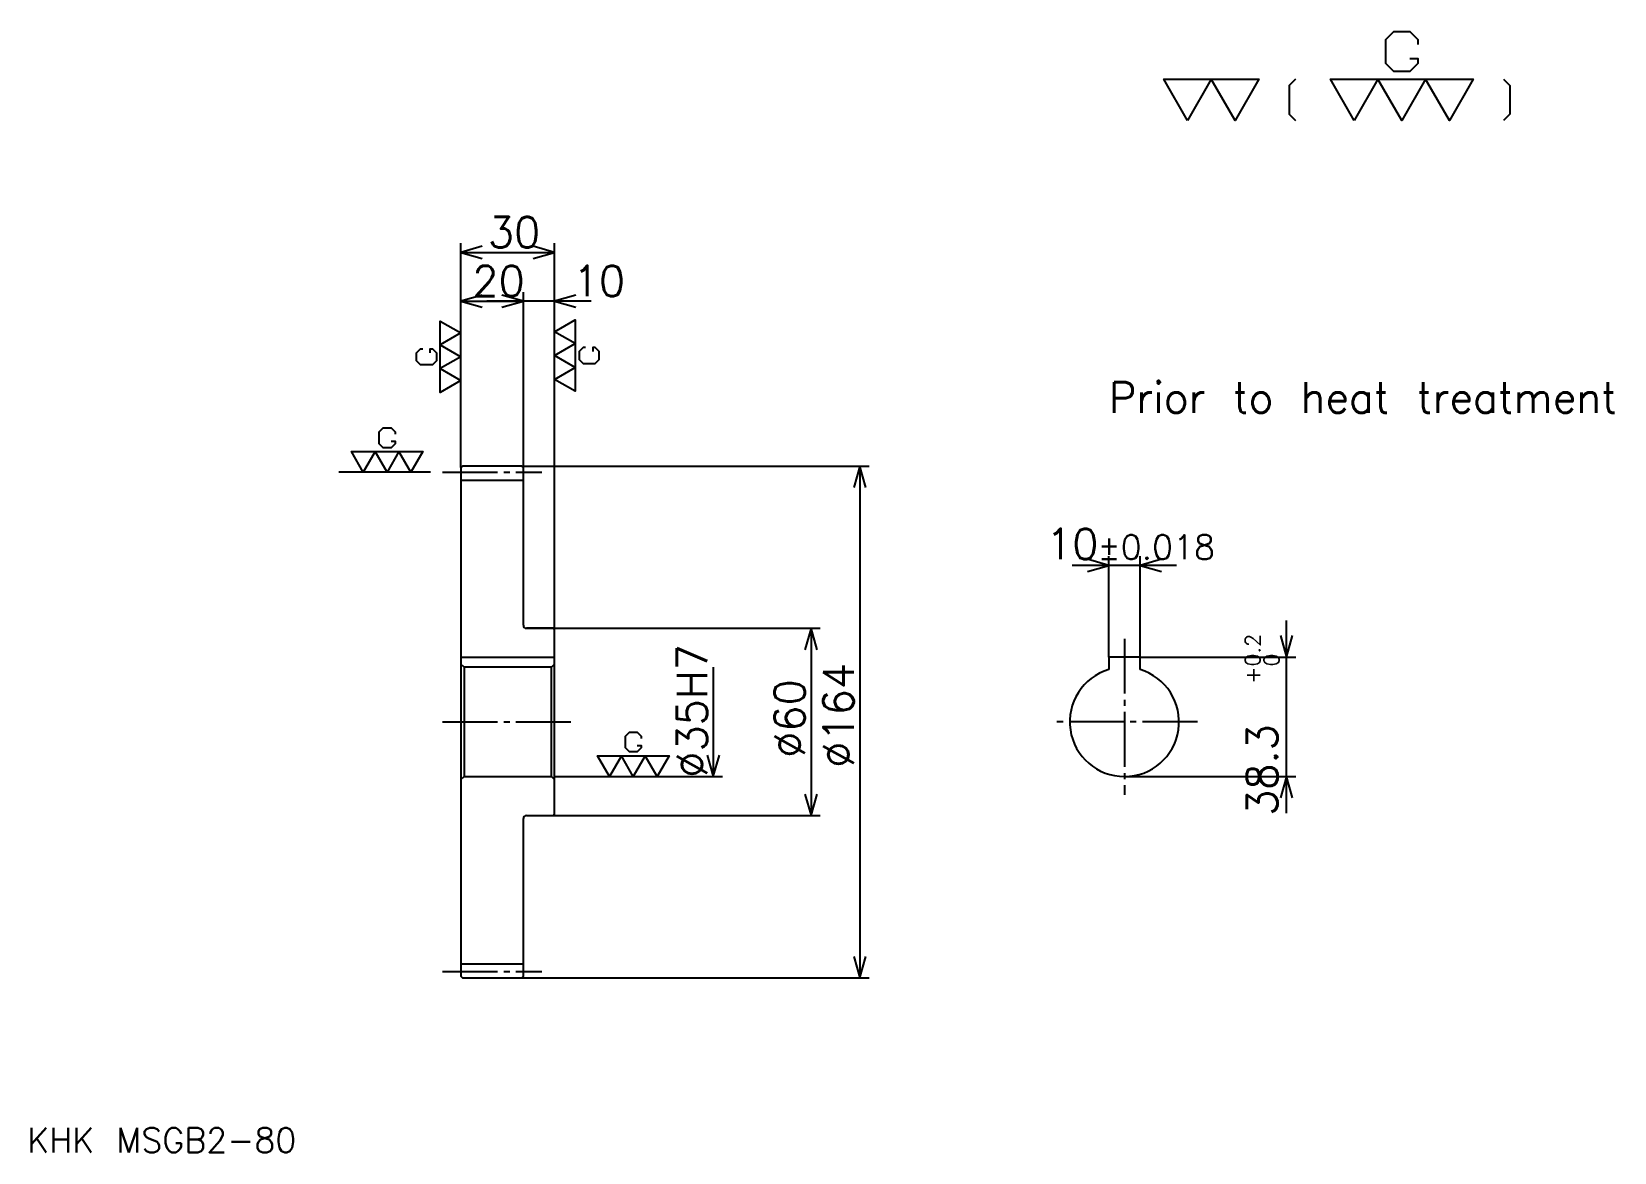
# Model space of a CAD drawing. Extents: x 21 to 528, y 22 to 381.
import ezdxf

# ---------------------------------------------------------------- set-up
doc = ezdxf.new("R2010")
doc.units = 0
doc.linetypes.add('DASHDOT', pattern=[23.478262, 17.608696, -1.956522, 1.956522, -1.956522])
doc.layers.get('0').update_dxf_attribs({"linetype": 'CONTINUOUS'})
doc.layers.add('DASHDOT', color=6, linetype='DASHDOT')
doc.styles.add('KANJI', font='TXT', dxfattribs={"bigfont": 'BIGFONT'})

msp = doc.modelspace()

# ---------------------------------------------------------------- linework, layer by layer
at = {"color": 5}
for p, q in [((158.478271, 241.456512), (158.478271, 312.869568)), ((158.478271, 309.934784), (188.478271, 309.934784)), ((188.478271, 241.456512), (188.478271, 312.869568)), ((158.478271, 294.282593), (178.478271, 294.282593)), ((200.217407, 294.282593), (166.739136, 294.282593)), ((178.478271, 241.456512), (178.478271, 297.217377)), ((158.478271, 240.956512), (158.478271, 241.456512)), ((177.978271, 241.456512), (188.478271, 241.456512)), ((178.478271, 240.956512), (178.478271, 241.456512)), ((188.478271, 241.456512), (289.239136, 241.456512)), ((188.478271, 188.956512), (188.478271, 241.456512)), ((286.304352, 241.456512), (286.304352, 77.456512)), ((387.826111, 209.60434), (354.347839, 209.60434)), ((366.086975, 180.256516), (366.086975, 212.539124)), ((376.086975, 180.256516), (376.086975, 212.539124)), ((179.478271, 189.456512), (188.478271, 189.456512)), ((188.478271, 189.456512), (273.586975, 189.456512)), ((270.652191, 189.456512), (270.652191, 129.456512)), ((423.043488, 130.217377), (423.043488, 191.995636)), ((376.086975, 180.256516), (425.978271, 180.256516)), ((239.347839, 176.956512), (239.347839, 141.956512)), ((188.478271, 141.956512), (242.282623, 141.956512)), ((371.086975, 141.956512), (425.978271, 141.956512)), ((179.478271, 129.456512), (188.478271, 129.456512)), ((188.478271, 129.456512), (273.586975, 129.456512)), ((177.978271, 77.456512), (188.478271, 77.456512)), ((188.478271, 77.456512), (289.239136, 77.456512))]:
    msp.add_line(p, q, dxfattribs=at)
at = {"color": 7}
msp.add_line((148.695663, 239.456512), (119.347839, 239.456512), dxfattribs=at)
at = {"color": 4}
for p, q in [((158.478271, 236.956512), (178.478271, 236.956512)), ((158.478271, 180.256516), (188.478271, 180.256516)), ((187.478271, 176.956512), (188.478271, 177.956512)), ((159.478271, 176.956512), (159.478271, 141.956512)), ((187.478271, 141.956512), (188.478271, 140.956512)), ((158.478271, 81.956512), (178.478271, 81.956512))]:
    msp.add_line(p, q, dxfattribs=at)
at = {"color": 7}
for points in [[(462.521729, 372.013062), (465.065216, 372.013062), (465.065216, 370.486969), (462.521729, 367.943481), (457.434784, 367.943481), (454.891296, 370.486969), (454.891296, 378.117401), (457.434784, 380.660889), (462.521729, 380.660889), (465.065216, 378.117401), (465.065216, 376.591309)], [(391.304352, 352.17392), (383.67392, 365.399994), (414.195648, 365.399994), (406.565216, 352.17392), (398.934784, 365.399994), (391.304352, 352.17392)], [(425.89566, 365.399994), (423.86087, 363.365234), (423.86087, 354.20871), (425.89566, 352.17392)], [(444.717407, 352.17392), (437.086975, 365.399994), (482.869568, 365.399994), (475.239136, 352.17392), (467.608704, 365.399994), (459.978271, 352.17392), (452.347839, 365.399994), (444.717407, 352.17392)], [(492.53479, 365.399994), (494.56958, 363.365234), (494.56958, 354.20871), (492.53479, 352.17392)], [(158.478271, 268.847809), (151.865234, 265.032593), (151.865234, 287.923889), (158.478271, 284.108704), (151.865234, 280.293457), (158.478271, 276.478241), (151.865234, 272.663025), (158.478271, 268.847809)], [(188.478271, 284.5), (195.091309, 288.315216), (195.091309, 265.423889), (188.478271, 269.239136), (195.091309, 273.054321), (188.478271, 276.869568), (195.091309, 280.684784), (188.478271, 284.5)], [(148.558701, 277.75), (148.558701, 279.021729), (149.321747, 279.021729), (150.593491, 277.75), (150.593491, 275.206512), (149.321747, 273.934784), (145.506531, 273.934784), (144.234787, 275.206512), (144.234787, 277.75), (145.506531, 279.021729), (146.269577, 279.021729)], [(198.397827, 279.413025), (197.634796, 279.413025), (196.363052, 278.141296), (196.363052, 275.597809), (197.634796, 274.32608), (201.450012, 274.32608), (202.721741, 275.597809), (202.721741, 278.141296), (201.450012, 279.413025), (200.686966, 279.413025), (200.686966, 278.141296)], [(136.076096, 249.376068), (137.347839, 249.376068), (137.347839, 248.613037), (136.076096, 247.341293), (133.532623, 247.341293), (132.26088, 248.613037), (132.26088, 252.428253), (133.532623, 253.699982), (136.076096, 253.699982), (137.347839, 252.428253), (137.347839, 251.665207)], [(127.17392, 239.456512), (123.358704, 246.06955), (146.250015, 246.06955), (142.434799, 239.456512), (138.619568, 246.06955), (134.804352, 239.456512), (130.989136, 246.06955), (127.17392, 239.456512)], [(214.989136, 151.876083), (216.26088, 151.876083), (216.26088, 151.113037), (214.989136, 149.841293), (212.445663, 149.841293), (211.17392, 151.113037), (211.17392, 154.928253), (212.445663, 156.199997), (214.989136, 156.199997), (216.26088, 154.928253), (216.26088, 154.165207)], [(206.086975, 141.956512), (202.271759, 148.56955), (225.163055, 148.56955), (221.347839, 141.956512), (217.532623, 148.56955), (213.717407, 141.956512), (209.902191, 148.56955), (206.086975, 141.956512)]]:
    msp.add_lwpolyline(points, dxfattribs=at)
at = {"color": 5}
for points in [[(165.326096, 311.891296), (158.478271, 309.934784), (165.326096, 307.978271)], [(181.630447, 307.978271), (188.478271, 309.934784), (181.630447, 311.891296)], [(165.326096, 296.239136), (158.478271, 294.282593), (165.326096, 292.32605)], [(171.630447, 292.32605), (178.478271, 294.282593), (171.630447, 296.239136)], [(171.630447, 292.32605), (178.478271, 294.282593), (171.630447, 296.239136)], [(195.326096, 296.239136), (188.478271, 294.282593), (195.326096, 292.32605)], [(288.260864, 234.608688), (286.304352, 241.456512), (284.347839, 234.608688)], [(359.239136, 207.647827), (366.086975, 209.60434), (359.239136, 211.560852)], [(382.934784, 211.560852), (376.086975, 209.60434), (382.934784, 207.647827)], [(272.608704, 182.608688), (270.652191, 189.456512), (268.695679, 182.608688)], [(421.086975, 187.10434), (423.043488, 180.256516), (425, 187.10434)], [(237.391327, 148.804337), (239.347839, 141.956512), (241.304352, 148.804337)], [(425, 135.108688), (423.043488, 141.956512), (421.086975, 135.108688)], [(268.695679, 136.304337), (270.652191, 129.456512), (272.608704, 136.304337)], [(284.347839, 84.304337), (286.304352, 77.456512), (288.260864, 84.304337)]]:
    msp.add_lwpolyline(points, dxfattribs=at)
at = {"color": 4}
for points in [[(178.478271, 190.456512), (178.478271, 240.956512), (177.978271, 241.456512), (158.978271, 241.456512), (158.478271, 240.956512), (158.478271, 140.956512)], [(179.478271, 129.456512), (187.978271, 129.456512), (188.478271, 129.956512), (188.478271, 188.956512), (187.978271, 189.456512), (179.478271, 189.456512)], [(158.478271, 140.956512), (159.478271, 141.956512), (187.478271, 141.956512), (187.478271, 176.956512), (159.478271, 176.956512), (158.478271, 177.956512)], [(376.086975, 176.22702), (376.086975, 180.256516), (366.086975, 180.256516), (366.086975, 176.22702)], [(158.478271, 140.956512), (158.478271, 77.956512), (158.978271, 77.456512), (177.978271, 77.456512), (178.478271, 77.956512), (178.478271, 128.456512)]]:
    msp.add_lwpolyline(points, dxfattribs=at)
for centre, radius, start, end in [((179.478271, 190.456512), 1, 180, 270), ((371.086975, 159.456512), 17.5, 106.60154993, 73.39845007), ((179.478271, 128.456512), 1, 90, 180)]:
    msp.add_arc(centre, radius, start, end, dxfattribs=at)
at = {"layer": 'DASHDOT', "color": 7}
for p, q in [((152.608704, 239.456512), (184.347839, 239.456512)), ((371.086975, 186.126083), (371.086975, 136.086945)), ((152.608704, 159.456512), (194.347839, 159.456512)), ((394.456543, 159.456512), (347.717407, 159.456512)), ((152.608704, 79.456512), (184.347839, 79.456512))]:
    msp.add_line(p, q, dxfattribs=at)

# ---------------------------------------------------------------- texts
at = {"color": 7, "style": 'KANJI'}
for s, height, p in [('30', 9.782609, (167.119568, 311.5)), ('20', 9.782609, (162.119583, 295.847809)), ('10', 9.782609, (194.347839, 295.847809)), ('Prior to heat treatment', 9.782609, (366.086975, 258.517395)), ('10', 9.782609, (346.002411, 211.560852)), ('%%p0.018', 7.826087, (362.533813, 211.560852)), ('KHK MSGB2-80', 7.826087, (19.565218, 21.52174))]:
    msp.add_text(s, height=height, dxfattribs=at).set_placement(p)
for s, height, p in [('%%c35H7', 9.782609, (237.391327, 141.603256)), ('0.2', 4.891304, (414.630432, 177.204056)), ('0', 4.891304, (420.695648, 177.204056)), ('%%c164', 9.782609, (284.347839, 144.782593)), ('+', 4.891304, (414.630432, 171.7258)), ('%%c60', 9.782609, (268.695679, 147.961945)), ('38.3', 9.782609, (420.108704, 129.382782))]:
    msp.add_text(s, height=height, rotation=90, dxfattribs=at).set_placement(p)

doc.saveas('drawing.dxf')
